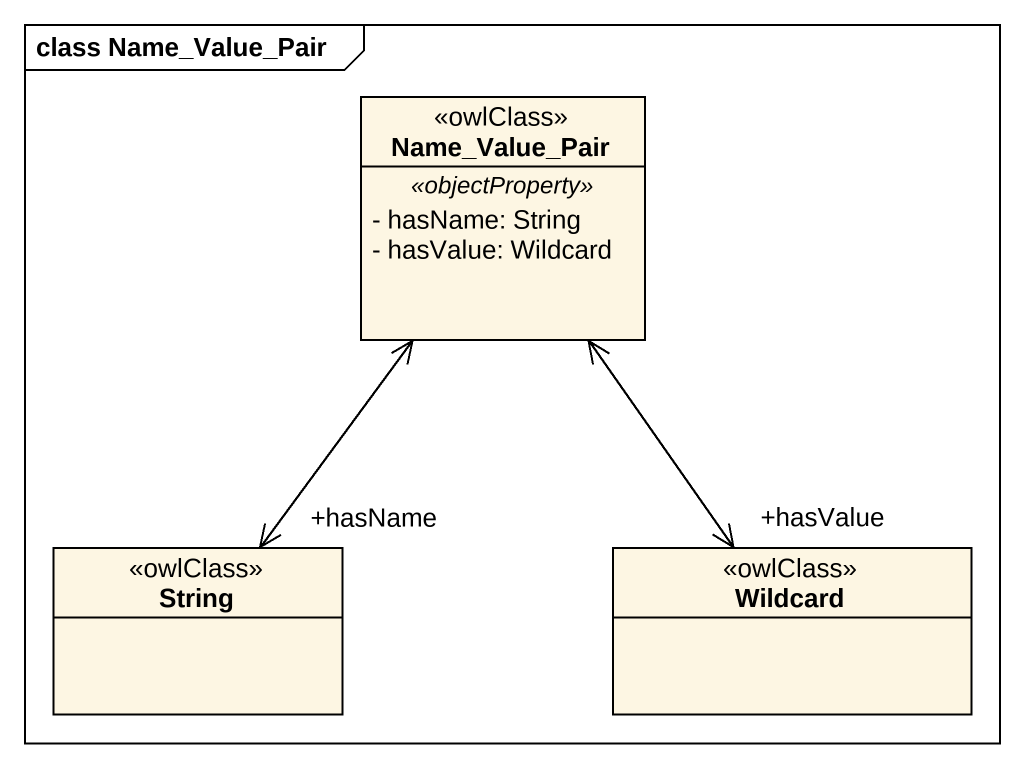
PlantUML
@startuml
mainframe class Name_Value_Pair
hide circle
hide empty members
skinparam classAttributeIconSize 0
class Name_Value_Pair <<owlClass>> {
  .. <<objectProperty>> ..
  - hasName: String
  - hasValue: Wildcard
}
class String <<owlClass>>
class Wildcard <<owlClass>>
Name_Value_Pair <--> "+hasName" String
Name_Value_Pair <--> "+hasValue" Wildcard
@enduml
